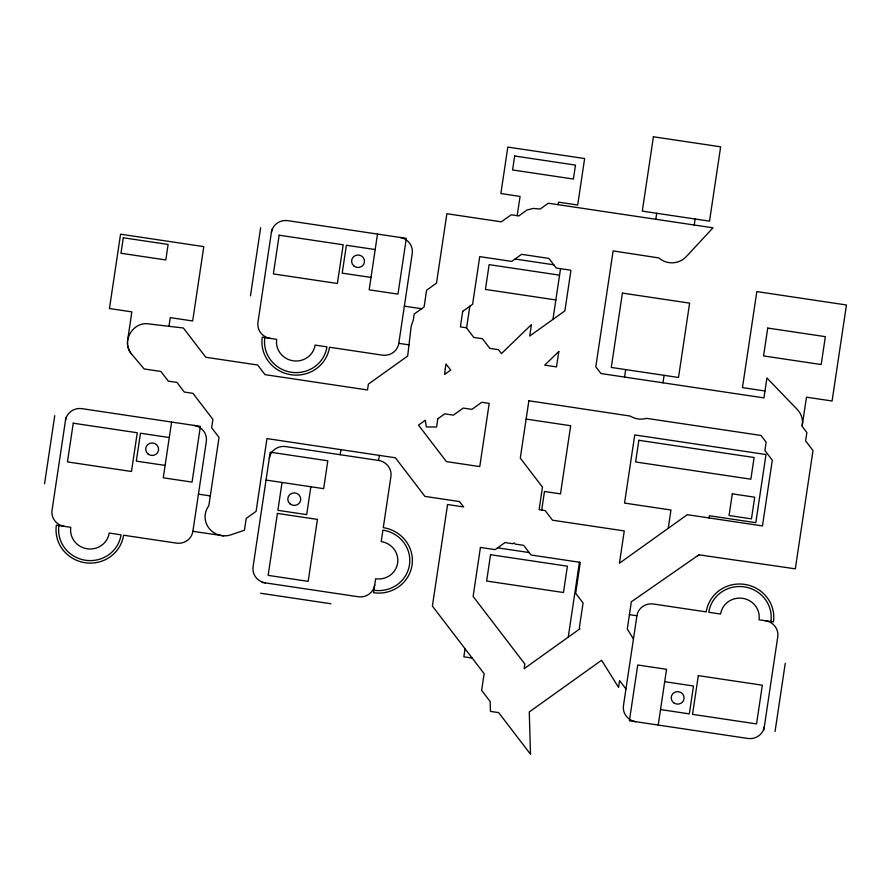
<?xml version="1.0" encoding="UTF-8"?>
<svg xmlns="http://www.w3.org/2000/svg" width="891" height="891" viewBox="0 0 891 891"><rect width="100%" height="100%" fill="white"/><g stroke="black" fill="none" stroke-linecap="round" stroke-linejoin="round"><path stroke-width="1.34" d="M127.558 341.108L127.513 341.899M127.658 340.061L131.857 311.883L109.448 308.531L120.563 234.188L203.794 246.629L192.679 320.972L170.27 317.619L168.967 326.306M44.55 483.824L54.741 415.674M65.945 417.356L52.046 510.276A14.568 14.089 8.4 0 0 64.364 526.369M171.595 422.056L163.265 477.81L192.066 482.109L200.408 426.355L81.972 408.657A14.568 14.089 8.4 0 0 65.477 420.452M58.929 525.556A31.397 30.383 8.4 0 0 85.48 560.25A31.397 30.383 8.4 0 0 121.031 534.834L109.181 533.063A19.424 18.789 8.4 0 1 87.195 548.778A19.424 18.789 8.4 0 1 70.768 527.327L56.367 525.178A33.981 32.889 8.4 0 0 85.113 562.722A33.981 32.889 8.4 0 0 123.593 535.224L176.407 543.109A14.568 14.089 8.4 0 0 192.89 531.326L206.322 441.49A14.568 14.089 8.4 0 0 194.004 425.397M250.46 295.845L260.651 227.695M271.855 229.366L257.956 322.297A14.568 14.089 8.4 0 0 270.285 338.391M282.046 482.454L277.881 510.331L306.682 514.63L310.859 486.753M340.184 454.722L340.941 449.654M377.506 234.066L369.175 289.82L397.976 294.13L406.318 238.376L287.882 220.678A14.568 14.089 8.4 0 0 271.387 232.462M373.919 590.232A31.397 30.383 8.4 0 0 409.47 564.827A31.397 30.383 8.4 0 0 382.907 530.134L381.192 541.594A19.424 18.789 8.4 0 1 397.62 563.056A19.424 18.789 8.4 0 1 375.634 578.771L373.552 592.704A33.981 32.889 8.4 0 0 412.032 565.206A33.981 32.889 8.4 0 0 383.275 527.661L390.915 476.551A14.568 14.089 8.4 0 0 378.597 460.458L379.354 455.39M264.839 337.578A31.397 30.383 8.4 0 0 291.39 372.26A31.397 30.383 8.4 0 0 326.941 346.855L315.091 345.084A19.424 18.789 8.4 0 1 293.106 360.799A19.424 18.789 8.4 0 1 276.678 339.348L262.277 337.188A33.981 32.889 8.4 0 0 291.023 374.743A33.981 32.889 8.4 0 0 329.503 347.234L382.317 355.13A14.568 14.089 8.4 0 0 398.8 343.336L412.232 253.512A14.568 14.089 8.4 0 0 399.914 237.418M466.572 327.988L469.824 306.27M517.192 215.667L520.077 196.41L500.876 193.547L507.814 147.082L584.641 158.553L577.691 205.019L558.49 202.146L558.111 204.685M465.057 648.748L463.843 656.801L472.174 658.048M552.943 319.412L560.528 268.692M541.706 510.042L544.479 491.487L560.484 493.881L570.674 425.731L526.124 419.082M568.235 637.154L579.44 562.232M624.569 377.071L625.682 369.587M655.809 219.275L656.7 213.272M662.982 382.807L664.096 375.323M694.223 225.011L695.114 219.008M770.871 621.55A31.397 30.383 8.4 0 0 744.319 586.868A31.397 30.383 8.4 0 0 708.779 612.273L720.619 614.044A19.424 18.789 8.4 0 1 742.604 598.329A19.424 18.789 8.4 0 1 759.032 619.78L773.433 621.929A33.981 32.889 8.4 0 0 744.687 584.385A33.981 32.889 8.4 0 0 706.218 611.894L653.404 603.998A14.568 14.089 8.4 0 0 636.909 615.792L623.477 705.616A14.568 14.089 8.4 0 0 635.795 721.71M668.239 528.307L670.979 510.008L624.558 503.081L634.748 434.931L765.993 454.533L755.802 522.683L709.392 515.744L709.058 517.949M658.204 725.062L666.546 669.297L637.733 664.998L629.402 720.752L747.839 738.45A14.568 14.089 8.4 0 0 764.322 726.655M763.865 729.762L777.754 636.831A14.568 14.089 8.4 0 0 765.436 620.737M775.07 731.433L785.249 663.283M802.167 425.82L806.489 397.186L832.094 401.006L846.45 304.989L756.827 291.591L742.459 387.618L764.968 390.982M625.972 688.966L619.568 680.601L618.554 687.384L601.592 660.253L529.276 711.942L530.501 754.22L498.648 712.622L490.451 711.397L490.161 701.529L481.641 690.402L484.136 673.674L432.391 606.092L447.572 504.529L463.632 506.934L459.522 501.566L424.951 496.398L395.381 457.785L266.966 438.595L256.096 511.345L246.206 518.417L244.435 530.234L231.081 534.789A19.424 18.789 8.4 0 1 209.519 528.875A19.424 18.789 8.4 0 1 207.803 507.269L208.817 505.798L219.041 437.414L211.646 427.758L212.904 419.394L192.957 393.343L184.314 392.051L176.919 382.395L168.276 381.103L160.881 371.447L144.108 368.941L131.901 354.429C120.474 342.255 132.893 320.916 149.053 323.956L183.379 327.999L205.776 357.258L257.633 364.998L265.028 374.654L367.515 389.968L368.384 384.132L407.677 356.032L411.185 326.229L413.313 319.992L414.204 314.022L424.105 306.95L426.6 290.221L436.49 283.149L446.881 213.717L501.343 221.848L511.234 214.776L518.829 215.912L526.871 210.053L533.252 208.427L540.146 209.051L548.31 203.215L713 227.818L686.226 256.664A19.424 18.789 8.4 0 1 658.828 257.933L613.119 250.906L595.801 366.802L600.957 373.541L763.932 397.887L766.917 377.951L797.233 409.437A19.424 18.789 8.4 0 1 802.357 424.773L802.078 426.277L806.867 432.536L805.609 440.9L813.004 450.545L795.318 568.837L699.023 554.826M699.368 554.503L631.351 601.781L627.275 629.046L633.445 638.925M698.243 555.438L697.475 556.04M223.596 535.814L192.89 531.326M515.031 259.014L553.79 264.805M559.559 275.163L489.137 264.649L485.428 289.43L555.85 299.944M375.189 249.558L346.387 245.248L342.211 273.136L371.024 277.435M404.358 306.17L421.588 308.743M398.8 343.336L408.991 344.862M378.597 460.458L285.766 446.591A14.568 14.089 8.4 0 0 269.282 458.375M169.279 437.537L140.477 433.238L136.301 461.115L165.113 465.414M266.041 480.06L323.656 488.669L327.821 460.792L270.207 452.183L253.066 566.799A14.568 14.089 8.4 0 0 265.395 582.881M198.448 494.149L210.298 495.919M497.612 547.842L529.176 552.565M629.425 614.667L636.909 615.792M262.188 582.402L358.227 596.747A14.568 14.089 8.4 0 0 374.71 584.964M260.573 593.25L330.995 603.764M664.686 681.693L693.499 685.992L689.333 713.869L660.521 709.57M131.545 353.972L131.066 353.326M130.465 352.457L130.041 351.767M129.529 350.831L129.184 350.118M128.772 349.138L128.493 348.392M128.181 347.379L127.992 346.61M127.769 345.574L127.658 344.784M127.547 343.737L127.513 342.946M445.255 368.985L444.62 374.443L450.701 370.099L446.012 363.962L445.255 368.985M73.251 423.192L67.46 461.917L131.478 471.484L137.27 432.759L73.251 423.192M123.303 237.763L120.987 253.256L165.804 259.949L168.121 244.457L123.303 237.763M279.161 235.213L273.37 273.927L337.388 283.494L343.18 244.769L279.161 235.213M277.413 513.428L268.146 575.374L308.163 581.355L317.43 519.408L277.413 513.428M437.815 418.792L436.59 427.001L426.366 426.956L425.297 420.262L418.492 425.13L446.413 461.605L479.759 466.583L489.204 403.4L481.797 402.286L471.896 409.359L463.253 408.067L453.363 415.139L444.72 413.847L437.815 418.792M462.707 311.36L460.391 326.886L466.427 327.788L473.823 337.444L482.465 338.736L489.85 348.392L498.492 349.684L501.477 353.571L531.415 324.614L529.711 336.03L564.883 310.881L570.964 270.251L556.285 268.057L548.889 258.412L521.591 254.325L511.69 261.397L479.726 256.63L472.609 304.288L462.707 311.36M514.664 156.014L512.581 169.958L573.403 179.046L575.486 165.102L514.664 156.014M480.427 547.442L473.11 596.435L524.855 664.018L524.153 668.662L579.907 628.801L579.317 628.044L583.07 602.951L575.675 593.295L580.297 562.366L531.058 555.004L523.663 545.348L515.02 544.056L514.129 542.897L512.748 543.722L504.997 542.563L495.106 549.636L480.427 547.442M490.562 554.703L486.631 581.032L563.457 592.515L567.389 566.186L490.562 554.703M528.864 400.772L520.288 458.119L542.463 487.087L539.111 509.652L545.125 510.554L552.52 520.21L624.268 530.925L619.445 563.19L687.284 514.697L762.462 525.924L772.297 460.213L764.901 450.556L766.149 442.192L760.992 435.454L646.465 418.336L644.861 418.748A19.424 18.789 8.4 0 1 630.238 416.064L528.864 400.772M558.813 351.5L556.507 366.903L544.713 365.143L558.813 351.5M622.397 293.094L611.282 367.437L678.508 377.483L689.623 303.14L622.397 293.094M653.415 136.78L642.3 211.122L709.526 221.157L720.641 146.815L653.415 136.78M638.858 440.288L635.617 461.972L750.857 479.191L754.098 457.506L638.858 440.288M698.321 675.634L692.53 714.348L756.548 723.915L762.34 685.201L698.321 675.634M732.302 493.837L729.061 515.521L751.469 518.863L754.71 497.189L732.302 493.837M767.73 328.055L763.565 355.932L821.179 364.542L825.356 336.664L767.73 328.055M354.061 266.131A6.471 6.259 8.4 0 0 364.464 262.199A6.471 6.259 8.4 0 0 355.665 255.405A6.471 6.259 8.4 0 0 354.061 266.131M673.652 702.765A6.471 6.259 8.4 0 0 684.054 698.834A6.471 6.259 8.4 0 0 675.255 692.04A6.471 6.259 8.4 0 0 673.652 702.765M148.151 454.12A6.471 6.259 8.4 0 0 158.553 450.189A6.471 6.259 8.4 0 0 149.755 443.384A6.471 6.259 8.4 0 0 148.151 454.12M290.266 504.05A6.471 6.259 8.4 0 0 300.679 500.118A6.471 6.259 8.4 0 0 291.869 493.313A6.471 6.259 8.4 0 0 290.266 504.05"/></g></svg>
